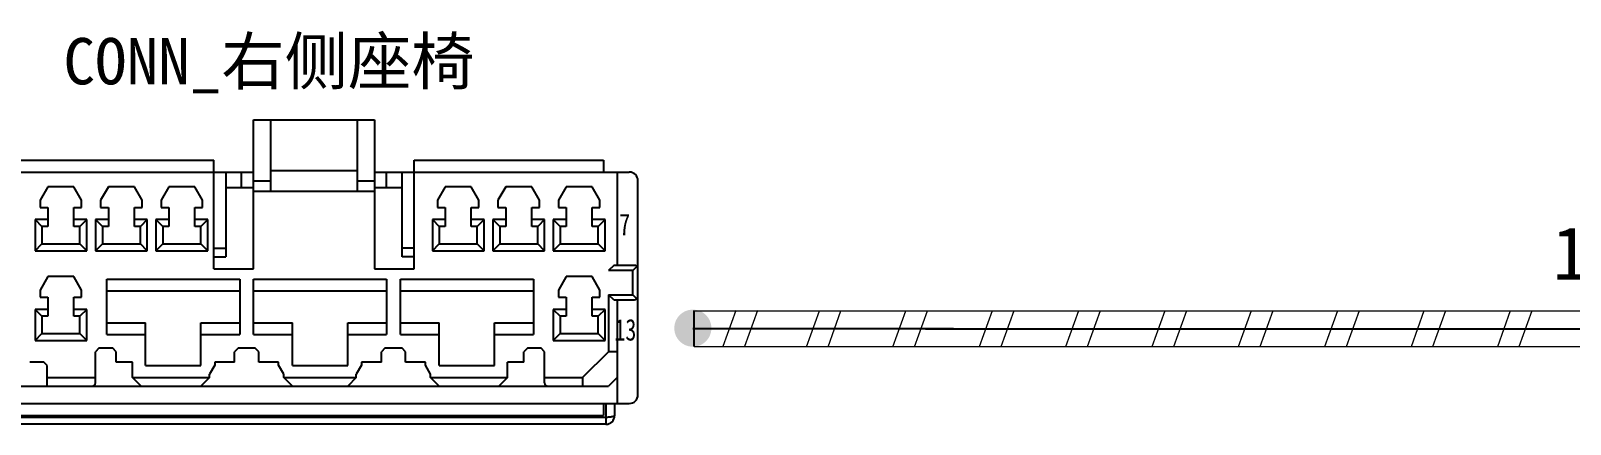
# Model space of a CAD drawing. Header units: millimetres. Extents: x 17 to 3784, y 12 to 1382.
# Drawn here: x 1255.06 to 1297.02, y 1039.16 to 1049.89 of the extents above; entities that cross this region are included whole.
import ezdxf

# ---------------------------------------------------------------- set-up
doc = ezdxf.new("R2010")
doc.units = ezdxf.units.MM
doc.styles.add('FangSong_GB2312_Style', font='simfang.ttf')
doc.styles.add('样式 2', font='', dxfattribs={"width": 0.75})
doc.styles.get('样式 2').set_extended_font_data('宋体')

msp = doc.modelspace()

# ---------------------------------------------------------------- hatches: boundary and pattern name
h = msp.add_hatch(color=0)
edge = h.paths.add_edge_path(flags=0)
edge.add_arc((1273.105, 1041.784), 0.507, 180, 540)

# ---------------------------------------------------------------- linework, layer by layer
at = {"color": 7, "linetype": 'Continuous'}
for p, q in [((1261.131, 1043.403), (1261.131, 1047.469)), ((1261.131, 1047.469), (1264.427, 1047.469)), ((1261.601, 1045.522), (1261.601, 1047.469)), ((1263.956, 1047.469), (1263.956, 1045.522)), ((1264.427, 1047.469), (1264.427, 1043.403)), ((1253.573, 1046.369), (1260.048, 1046.369)), ((1260.048, 1043.403), (1260.048, 1046.369)), ((1265.51, 1043.403), (1265.51, 1046.369)), ((1265.51, 1046.369), (1270.666, 1046.369)), ((1270.666, 1046.369), (1270.666, 1046.04)), ((1252.867, 1046.04), (1261.131, 1046.04)), ((1260.377, 1046.04), (1260.377, 1043.732)), ((1260.801, 1045.616), (1260.801, 1046.04)), ((1261.131, 1045.804), (1261.601, 1045.804)), ((1261.601, 1046.087), (1263.956, 1046.087)), ((1263.956, 1045.804), (1264.427, 1045.804)), ((1264.427, 1046.04), (1271.372, 1046.04)), ((1264.756, 1045.616), (1264.756, 1046.04)), ((1265.18, 1043.732), (1265.18, 1046.04)), ((1271.042, 1046.04), (1271.042, 1043.497)), ((1271.607, 1039.965), (1271.607, 1045.804)), ((1255.527, 1045.639), (1255.315, 1045.272)), ((1256.234, 1045.639), (1255.527, 1045.639)), ((1256.445, 1045.272), (1256.234, 1045.639)), ((1257.175, 1045.639), (1256.963, 1045.272)), ((1257.882, 1045.639), (1257.175, 1045.639)), ((1258.093, 1045.272), (1257.882, 1045.639)), ((1258.823, 1045.639), (1258.611, 1045.272)), ((1259.53, 1045.639), (1258.823, 1045.639)), ((1259.742, 1045.272), (1259.53, 1045.639)), ((1260.377, 1045.616), (1261.131, 1045.616)), ((1261.131, 1045.522), (1264.427, 1045.522)), ((1264.427, 1045.616), (1265.18, 1045.616)), ((1266.357, 1045.639), (1266.145, 1045.272)), ((1267.064, 1045.639), (1266.357, 1045.639)), ((1267.275, 1045.272), (1267.064, 1045.639)), ((1268.005, 1045.639), (1267.793, 1045.272)), ((1268.712, 1045.639), (1268.005, 1045.639)), ((1268.923, 1045.272), (1268.712, 1045.639)), ((1269.653, 1045.639), (1269.441, 1045.272)), ((1270.36, 1045.639), (1269.653, 1045.639)), ((1270.572, 1045.272), (1270.36, 1045.639)), ((1255.315, 1045.272), (1255.315, 1045.074)), ((1255.315, 1045.074), (1255.527, 1045.074)), ((1255.527, 1045.074), (1255.527, 1044.556)), ((1256.234, 1044.556), (1256.234, 1045.074)), ((1256.234, 1045.074), (1256.445, 1045.074)), ((1256.445, 1045.074), (1256.445, 1045.272)), ((1256.963, 1045.272), (1256.963, 1045.074)), ((1256.963, 1045.074), (1257.175, 1045.074)), ((1257.175, 1045.074), (1257.175, 1044.556)), ((1257.882, 1044.556), (1257.882, 1045.074)), ((1257.882, 1045.074), (1258.093, 1045.074)), ((1258.093, 1045.074), (1258.093, 1045.272)), ((1258.611, 1045.272), (1258.611, 1045.074)), ((1258.611, 1045.074), (1258.823, 1045.074)), ((1258.823, 1045.074), (1258.823, 1044.556)), ((1259.53, 1044.556), (1259.53, 1045.074)), ((1259.53, 1045.074), (1259.742, 1045.074)), ((1259.742, 1045.074), (1259.742, 1045.272)), ((1266.145, 1045.272), (1266.145, 1045.074)), ((1266.145, 1045.074), (1266.357, 1045.074)), ((1266.357, 1045.074), (1266.357, 1044.556)), ((1267.064, 1045.074), (1267.275, 1045.074)), ((1267.064, 1044.556), (1267.064, 1045.074)), ((1267.275, 1045.074), (1267.275, 1045.272)), ((1267.793, 1045.272), (1267.793, 1045.074)), ((1267.793, 1045.074), (1268.005, 1045.074)), ((1268.005, 1045.074), (1268.005, 1044.556)), ((1268.712, 1045.074), (1268.923, 1045.074)), ((1268.712, 1044.556), (1268.712, 1045.074)), ((1268.923, 1045.074), (1268.923, 1045.272)), ((1269.441, 1045.272), (1269.441, 1045.074)), ((1269.441, 1045.074), (1269.653, 1045.074)), ((1269.653, 1045.074), (1269.653, 1044.556)), ((1270.36, 1045.074), (1270.572, 1045.074)), ((1270.36, 1044.556), (1270.36, 1045.074)), ((1270.572, 1045.074), (1270.572, 1045.272)), ((1255.174, 1044.745), (1255.174, 1043.897)), ((1255.174, 1044.745), (1255.362, 1044.556)), ((1255.527, 1044.745), (1255.174, 1044.745)), ((1255.362, 1044.556), (1255.362, 1044.085)), ((1255.527, 1044.556), (1255.362, 1044.556)), ((1256.587, 1044.745), (1256.234, 1044.745)), ((1256.398, 1044.556), (1256.234, 1044.556)), ((1256.587, 1044.745), (1256.398, 1044.556)), ((1256.398, 1044.085), (1256.398, 1044.556)), ((1256.587, 1043.897), (1256.587, 1044.745)), ((1256.822, 1044.745), (1256.822, 1043.897)), ((1256.822, 1044.745), (1257.01, 1044.556)), ((1257.175, 1044.745), (1256.822, 1044.745)), ((1257.01, 1044.556), (1257.01, 1044.085)), ((1257.175, 1044.556), (1257.01, 1044.556)), ((1258.235, 1044.745), (1257.882, 1044.745)), ((1258.046, 1044.556), (1257.882, 1044.556)), ((1258.235, 1044.745), (1258.046, 1044.556)), ((1258.046, 1044.085), (1258.046, 1044.556)), ((1258.235, 1043.897), (1258.235, 1044.745)), ((1258.47, 1044.745), (1258.47, 1043.897)), ((1258.47, 1044.745), (1258.659, 1044.556)), ((1258.823, 1044.745), (1258.47, 1044.745)), ((1258.659, 1044.556), (1258.659, 1044.085)), ((1258.823, 1044.556), (1258.659, 1044.556)), ((1259.883, 1044.745), (1259.53, 1044.745)), ((1259.694, 1044.556), (1259.53, 1044.556)), ((1259.883, 1044.745), (1259.694, 1044.556)), ((1259.694, 1044.085), (1259.694, 1044.556)), ((1259.883, 1043.897), (1259.883, 1044.745)), ((1266.357, 1044.745), (1266.004, 1044.745)), ((1266.004, 1044.745), (1266.004, 1043.897)), ((1266.004, 1044.745), (1266.192, 1044.556)), ((1266.357, 1044.556), (1266.192, 1044.556)), ((1266.192, 1044.556), (1266.192, 1044.085)), ((1267.417, 1044.745), (1267.064, 1044.745)), ((1267.228, 1044.556), (1267.064, 1044.556)), ((1267.417, 1044.745), (1267.228, 1044.556)), ((1267.228, 1044.085), (1267.228, 1044.556)), ((1267.417, 1043.897), (1267.417, 1044.745)), ((1268.005, 1044.745), (1267.652, 1044.745)), ((1267.652, 1044.745), (1267.84, 1044.556)), ((1267.652, 1044.745), (1267.652, 1043.897)), ((1268.005, 1044.556), (1267.84, 1044.556)), ((1267.84, 1044.556), (1267.84, 1044.085)), ((1269.065, 1044.745), (1268.712, 1044.745)), ((1268.876, 1044.556), (1268.712, 1044.556)), ((1269.065, 1044.745), (1268.876, 1044.556)), ((1268.876, 1044.085), (1268.876, 1044.556)), ((1269.065, 1043.897), (1269.065, 1044.745)), ((1269.653, 1044.745), (1269.3, 1044.745)), ((1269.3, 1044.745), (1269.489, 1044.556)), ((1269.3, 1044.745), (1269.3, 1043.897)), ((1269.653, 1044.556), (1269.489, 1044.556)), ((1269.489, 1044.556), (1269.489, 1044.085)), ((1270.713, 1044.745), (1270.36, 1044.745)), ((1270.524, 1044.556), (1270.36, 1044.556)), ((1270.713, 1044.745), (1270.524, 1044.556)), ((1270.524, 1044.085), (1270.524, 1044.556)), ((1270.713, 1043.897), (1270.713, 1044.745)), ((1255.174, 1043.897), (1255.362, 1044.085)), ((1255.362, 1044.085), (1256.398, 1044.085)), ((1256.587, 1043.897), (1256.398, 1044.085)), ((1256.822, 1043.897), (1257.01, 1044.085)), ((1257.01, 1044.085), (1258.046, 1044.085)), ((1258.235, 1043.897), (1258.046, 1044.085)), ((1258.47, 1043.897), (1258.659, 1044.085)), ((1258.659, 1044.085), (1259.694, 1044.085)), ((1259.883, 1043.897), (1259.694, 1044.085)), ((1266.004, 1043.897), (1266.192, 1044.085)), ((1266.192, 1044.085), (1267.228, 1044.085)), ((1267.417, 1043.897), (1267.228, 1044.085)), ((1267.652, 1043.897), (1267.84, 1044.085)), ((1267.84, 1044.085), (1268.876, 1044.085)), ((1269.065, 1043.897), (1268.876, 1044.085)), ((1269.3, 1043.897), (1269.489, 1044.085)), ((1269.489, 1044.085), (1270.524, 1044.085)), ((1270.713, 1043.897), (1270.524, 1044.085)), ((1255.174, 1043.897), (1256.587, 1043.897)), ((1256.822, 1043.897), (1258.235, 1043.897)), ((1258.47, 1043.897), (1259.883, 1043.897)), ((1260.048, 1043.968), (1260.377, 1043.968)), ((1260.048, 1043.732), (1260.377, 1043.732)), ((1265.51, 1043.968), (1265.18, 1043.968)), ((1265.51, 1043.732), (1265.18, 1043.732)), ((1266.004, 1043.897), (1267.417, 1043.897)), ((1267.652, 1043.897), (1269.065, 1043.897)), ((1269.3, 1043.897), (1270.713, 1043.897)), ((1255.527, 1043.191), (1255.315, 1042.824)), ((1256.234, 1043.191), (1255.527, 1043.191)), ((1256.445, 1042.824), (1256.234, 1043.191)), ((1260.048, 1043.403), (1261.131, 1043.403)), ((1264.427, 1043.403), (1265.51, 1043.403)), ((1269.653, 1043.191), (1269.441, 1042.824)), ((1270.36, 1043.191), (1269.653, 1043.191)), ((1270.572, 1042.824), (1270.36, 1043.191)), ((1270.948, 1043.497), (1270.807, 1043.356)), ((1271.466, 1043.356), (1270.807, 1043.356)), ((1271.513, 1043.497), (1270.948, 1043.497)), ((1271.58, 1043.469), (1271.466, 1043.356)), ((1271.466, 1042.696), (1271.466, 1043.356)), ((1255.315, 1042.824), (1255.315, 1042.626)), ((1256.445, 1042.626), (1256.445, 1042.824)), ((1257.128, 1041.613), (1257.128, 1043.12)), ((1257.128, 1043.12), (1260.754, 1043.12)), ((1257.128, 1042.806), (1260.754, 1042.806)), ((1260.754, 1043.12), (1260.754, 1041.613)), ((1261.131, 1041.613), (1261.131, 1043.12)), ((1261.131, 1043.12), (1264.756, 1043.12)), ((1261.131, 1042.806), (1264.756, 1042.806)), ((1264.756, 1043.12), (1264.756, 1041.613)), ((1265.133, 1043.12), (1268.759, 1043.12)), ((1265.133, 1041.613), (1265.133, 1043.12)), ((1265.133, 1042.806), (1268.759, 1042.806)), ((1268.759, 1043.12), (1268.759, 1041.613)), ((1269.441, 1042.824), (1269.441, 1042.626)), ((1270.572, 1042.626), (1270.572, 1042.824)), ((1255.315, 1042.626), (1255.527, 1042.626)), ((1255.527, 1042.626), (1255.527, 1042.108)), ((1256.234, 1042.108), (1256.234, 1042.626)), ((1256.234, 1042.626), (1256.445, 1042.626)), ((1269.441, 1042.626), (1269.653, 1042.626)), ((1269.653, 1042.626), (1269.653, 1042.108)), ((1270.36, 1042.626), (1270.572, 1042.626)), ((1270.36, 1042.108), (1270.36, 1042.626)), ((1270.807, 1042.696), (1271.466, 1042.696)), ((1270.948, 1042.555), (1270.807, 1042.696)), ((1270.807, 1042.696), (1270.807, 1041.142)), ((1270.948, 1042.555), (1271.513, 1042.555)), ((1271.042, 1042.555), (1271.042, 1039.73)), ((1271.58, 1042.583), (1271.466, 1042.696)), ((1255.174, 1042.296), (1255.174, 1041.449)), ((1255.174, 1042.296), (1255.362, 1042.108)), ((1255.527, 1042.296), (1255.174, 1042.296)), ((1255.362, 1042.108), (1255.362, 1041.637)), ((1255.527, 1042.108), (1255.362, 1042.108)), ((1256.587, 1042.296), (1256.234, 1042.296)), ((1256.398, 1042.108), (1256.234, 1042.108)), ((1256.587, 1042.296), (1256.398, 1042.108)), ((1256.398, 1041.637), (1256.398, 1042.108)), ((1256.587, 1041.449), (1256.587, 1042.296)), ((1257.128, 1041.927), (1258.188, 1041.927)), ((1258.188, 1040.766), (1258.188, 1041.927)), ((1259.694, 1040.766), (1259.694, 1041.927)), ((1259.694, 1041.927), (1260.754, 1041.927)), ((1261.131, 1041.927), (1262.19, 1041.927)), ((1262.19, 1040.766), (1262.19, 1041.927)), ((1263.697, 1041.927), (1264.756, 1041.927)), ((1263.697, 1040.766), (1263.697, 1041.927)), ((1265.133, 1041.927), (1266.192, 1041.927)), ((1266.192, 1040.766), (1266.192, 1041.927)), ((1267.699, 1041.927), (1268.759, 1041.927)), ((1267.699, 1040.766), (1267.699, 1041.927)), ((1269.653, 1042.296), (1269.3, 1042.296)), ((1269.3, 1042.296), (1269.489, 1042.108)), ((1269.3, 1042.296), (1269.3, 1041.449)), ((1269.653, 1042.108), (1269.489, 1042.108)), ((1269.489, 1042.108), (1269.489, 1041.637)), ((1270.713, 1042.296), (1270.36, 1042.296)), ((1270.524, 1042.108), (1270.36, 1042.108)), ((1270.713, 1042.296), (1270.524, 1042.108)), ((1270.524, 1041.637), (1270.524, 1042.108)), ((1270.713, 1041.449), (1270.713, 1042.296)), ((1255.174, 1041.449), (1255.362, 1041.637)), ((1255.362, 1041.637), (1256.398, 1041.637)), ((1256.587, 1041.449), (1256.398, 1041.637)), ((1257.128, 1041.613), (1258.188, 1041.613)), ((1259.694, 1041.613), (1260.754, 1041.613)), ((1261.131, 1041.613), (1262.19, 1041.613)), ((1263.697, 1041.613), (1264.756, 1041.613)), ((1265.133, 1041.613), (1266.192, 1041.613)), ((1267.699, 1041.613), (1268.759, 1041.613)), ((1269.3, 1041.449), (1269.489, 1041.637)), ((1269.489, 1041.637), (1270.524, 1041.637)), ((1270.713, 1041.449), (1270.524, 1041.637)), ((1255.174, 1041.449), (1256.587, 1041.449)), ((1256.916, 1041.237), (1256.822, 1041.142)), ((1256.822, 1040.295), (1256.822, 1041.142)), ((1257.293, 1041.237), (1256.916, 1041.237)), ((1257.387, 1041.142), (1257.293, 1041.237)), ((1257.387, 1040.86), (1257.387, 1041.142)), ((1260.707, 1041.237), (1260.613, 1041.142)), ((1260.613, 1040.86), (1260.613, 1041.142)), ((1261.178, 1041.237), (1260.707, 1041.237)), ((1261.272, 1041.142), (1261.178, 1041.237)), ((1261.272, 1040.86), (1261.272, 1041.142)), ((1264.709, 1041.237), (1264.615, 1041.142)), ((1264.615, 1040.86), (1264.615, 1041.142)), ((1265.18, 1041.237), (1264.709, 1041.237)), ((1265.274, 1041.142), (1265.18, 1041.237)), ((1265.274, 1040.86), (1265.274, 1041.142)), ((1268.594, 1041.237), (1268.5, 1041.142)), ((1268.5, 1040.86), (1268.5, 1041.142)), ((1268.971, 1041.237), (1268.594, 1041.237)), ((1269.065, 1041.142), (1268.971, 1041.237)), ((1269.065, 1040.295), (1269.065, 1041.142)), ((1269.3, 1041.449), (1270.713, 1041.449)), ((1270.807, 1041.142), (1270.101, 1040.436)), ((1271.042, 1041.142), (1270.807, 1041.142)), ((1255.41, 1040.86), (1255.033, 1040.86)), ((1255.504, 1040.766), (1255.41, 1040.86)), ((1255.504, 1040.201), (1255.504, 1040.766)), ((1257.834, 1040.86), (1257.387, 1040.86)), ((1257.834, 1040.436), (1257.834, 1040.86)), ((1258.188, 1040.766), (1259.694, 1040.766)), ((1260.071, 1040.775), (1259.93, 1040.53)), ((1260.071, 1040.86), (1260.071, 1040.775)), ((1260.613, 1040.86), (1260.071, 1040.86)), ((1261.813, 1040.86), (1261.272, 1040.86)), ((1261.813, 1040.775), (1261.813, 1040.86)), ((1261.955, 1040.53), (1261.813, 1040.775)), ((1262.19, 1040.766), (1263.697, 1040.766)), ((1264.074, 1040.775), (1263.932, 1040.53)), ((1264.615, 1040.86), (1264.074, 1040.86)), ((1264.074, 1040.86), (1264.074, 1040.775)), ((1265.816, 1040.86), (1265.274, 1040.86)), ((1265.816, 1040.775), (1265.816, 1040.86)), ((1265.957, 1040.53), (1265.816, 1040.775)), ((1266.192, 1040.766), (1267.699, 1040.766)), ((1268.5, 1040.86), (1268.052, 1040.86)), ((1268.052, 1040.436), (1268.052, 1040.86)), ((1255.504, 1040.436), (1256.822, 1040.436)), ((1258.07, 1040.201), (1257.834, 1040.436)), ((1257.834, 1040.436), (1259.93, 1040.436)), ((1259.93, 1040.436), (1259.694, 1040.201)), ((1259.93, 1040.436), (1259.93, 1040.53)), ((1261.955, 1040.436), (1261.955, 1040.53)), ((1261.955, 1040.436), (1263.932, 1040.436)), ((1262.19, 1040.201), (1261.955, 1040.436)), ((1263.932, 1040.436), (1263.697, 1040.201)), ((1263.932, 1040.436), (1263.932, 1040.53)), ((1265.957, 1040.436), (1265.957, 1040.53)), ((1265.957, 1040.436), (1268.052, 1040.436)), ((1266.192, 1040.201), (1265.957, 1040.436)), ((1268.052, 1040.436), (1267.817, 1040.201)), ((1269.065, 1040.436), (1270.101, 1040.436)), ((1270.101, 1040.436), (1270.101, 1040.201)), ((1271.042, 1040.436), (1270.807, 1040.201)), ((1253.432, 1040.201), (1270.807, 1040.201)), ((1252.867, 1039.73), (1271.372, 1039.73)), ((1270.666, 1039.73), (1270.666, 1039.4)), ((1270.736, 1039.73), (1270.736, 1039.165)), ((1270.972, 1039.73), (1270.972, 1039.4)), ((1270.736, 1039.351), (1253.502, 1039.351)), ((1270.736, 1039.165), (1253.502, 1039.165)), ((1253.573, 1039.4), (1270.666, 1039.4))]:
    msp.add_line(p, q, dxfattribs=at)
msp.add_line((1273.136, 1042.27), (1273.136, 1041.28))
at = {"color": 7, "linetype": 'Continuous', "lineweight": 0}
for points in [[(1273.14, 1042.257), (1275.495, 1042.257)], [(1273.934, 1041.295), (1274.287, 1042.276)], [(1274.523, 1041.295), (1274.876, 1042.276)], [(1275.495, 1042.257), (1277.849, 1042.257)], [(1276.201, 1041.276), (1276.554, 1042.257)], [(1276.79, 1041.276), (1277.143, 1042.257)], [(1277.849, 1042.257), (1280.203, 1042.257)], [(1278.555, 1041.276), (1278.909, 1042.257)], [(1279.144, 1041.276), (1279.497, 1042.257)], [(1280.203, 1042.255), (1282.557, 1042.257)], [(1281.262, 1042.257), (1280.909, 1041.276)], [(1281.851, 1042.257), (1281.498, 1041.276)], [(1282.557, 1042.255), (1284.911, 1042.257)], [(1283.616, 1042.257), (1283.263, 1041.276)], [(1284.205, 1042.257), (1283.852, 1041.276)], [(1284.911, 1042.255), (1287.266, 1042.257)], [(1285.971, 1042.257), (1285.618, 1041.276)], [(1286.559, 1042.257), (1286.206, 1041.276)], [(1287.266, 1042.255), (1289.62, 1042.257)], [(1288.325, 1042.257), (1287.972, 1041.276)], [(1288.914, 1042.257), (1288.561, 1041.276)], [(1289.62, 1042.255), (1291.974, 1042.257)], [(1290.68, 1042.257), (1290.326, 1041.276)], [(1291.268, 1042.257), (1290.915, 1041.276)], [(1291.974, 1042.255), (1294.329, 1042.257)], [(1293.034, 1042.257), (1292.681, 1041.276)], [(1293.622, 1042.257), (1293.269, 1041.276)], [(1294.329, 1042.255), (1296.683, 1042.257)], [(1295.388, 1042.257), (1295.035, 1041.276)], [(1295.977, 1042.257), (1295.624, 1041.276)], [(1296.683, 1042.255), (1299.037, 1042.257)], [(1275.495, 1041.276), (1273.14, 1041.276)], [(1277.849, 1041.276), (1275.495, 1041.276)], [(1280.203, 1041.276), (1277.849, 1041.276)], [(1282.557, 1041.277), (1280.203, 1041.276)], [(1284.911, 1041.277), (1282.557, 1041.276)], [(1287.266, 1041.277), (1284.911, 1041.276)], [(1289.62, 1041.277), (1287.266, 1041.276)], [(1291.974, 1041.277), (1289.62, 1041.276)], [(1294.329, 1041.277), (1291.974, 1041.276)], [(1296.683, 1041.277), (1294.329, 1041.276)], [(1299.037, 1041.277), (1296.683, 1041.276)]]:
    msp.add_lwpolyline(points, dxfattribs=at)
at = {"color": 7, "linetype": 'Continuous', "lineweight": 13}
for points in [[(1280.201, 1041.766), (1273.108, 1041.766)], [(1303.746, 1041.766), (1280.236, 1041.766)]]:
    msp.add_lwpolyline(points, dxfattribs=at)
at = {"color": 7, "linetype": 'Continuous', "lineweight": 25}
for points in [[(1280.21, 1041.766), (1273.108, 1041.766)], [(1279.45, 1041.766), (1303.746, 1041.766)]]:
    msp.add_lwpolyline(points, dxfattribs=at)
at = {"color": 7, "linetype": 'Continuous'}
for centre, radius, start, end in [((1271.372, 1045.804), 0.235, 0, 90), ((1271.513, 1043.403), 0.0942, 0, 90), ((1271.513, 1042.649), 0.0942, 270, 0), ((1256.728, 1040.295), 0.0942, 270, 0), ((1269.159, 1040.295), 0.0942, 180, 270), ((1271.372, 1039.965), 0.235, 270, 0), ((1270.736, 1039.4), 0.235, 270, 0)]:
    msp.add_arc(centre, radius, start, end, dxfattribs=at)
msp.add_open_spline([(1270.972, 1039.4), (1270.972, 1039.399), (1270.971, 1039.395), (1270.967, 1039.39), (1270.961, 1039.386), (1270.953, 1039.381), (1270.943, 1039.377), (1270.932, 1039.373), (1270.918, 1039.369), (1270.896, 1039.364), (1270.866, 1039.359), (1270.825, 1039.355), (1270.782, 1039.352), (1270.752, 1039.351), (1270.736, 1039.351)], degree=3, knots=[0, 0, 0, 0, 0.019878, 0.04342, 0.072839, 0.109142, 0.152656, 0.203354, 0.260995, 0.32519, 0.471138, 0.636288, 0.814737, 1, 1, 1, 1], dxfattribs=at)

# ---------------------------------------------------------------- texts
at = {"color": 0, "linetype": 'Continuous', "style": 'FangSong_GB2312_Style'}
msp.add_text('CONN_右侧座椅', height=1.2655, dxfattribs=at).set_placement((1255.948, 1048.431))
at = {"color": 7, "linetype": 'Continuous', "style": 'FangSong_GB2312_Style'}
msp.add_text('130', height=1.4467, dxfattribs=at).set_placement((1296.538, 1043.105))
at = {"color": 0, "width": 2.18366, "attachment_point": 3, "style": '样式 2'}
for s, insert, char_height in [('7', (1271.398, 1044.908), 0.589), ('13', (1271.566, 1042.035), 0.5886)]:
    msp.add_mtext(s, dxfattribs=dict(at, insert=insert, char_height=char_height))

doc.saveas('drawing.dxf')
